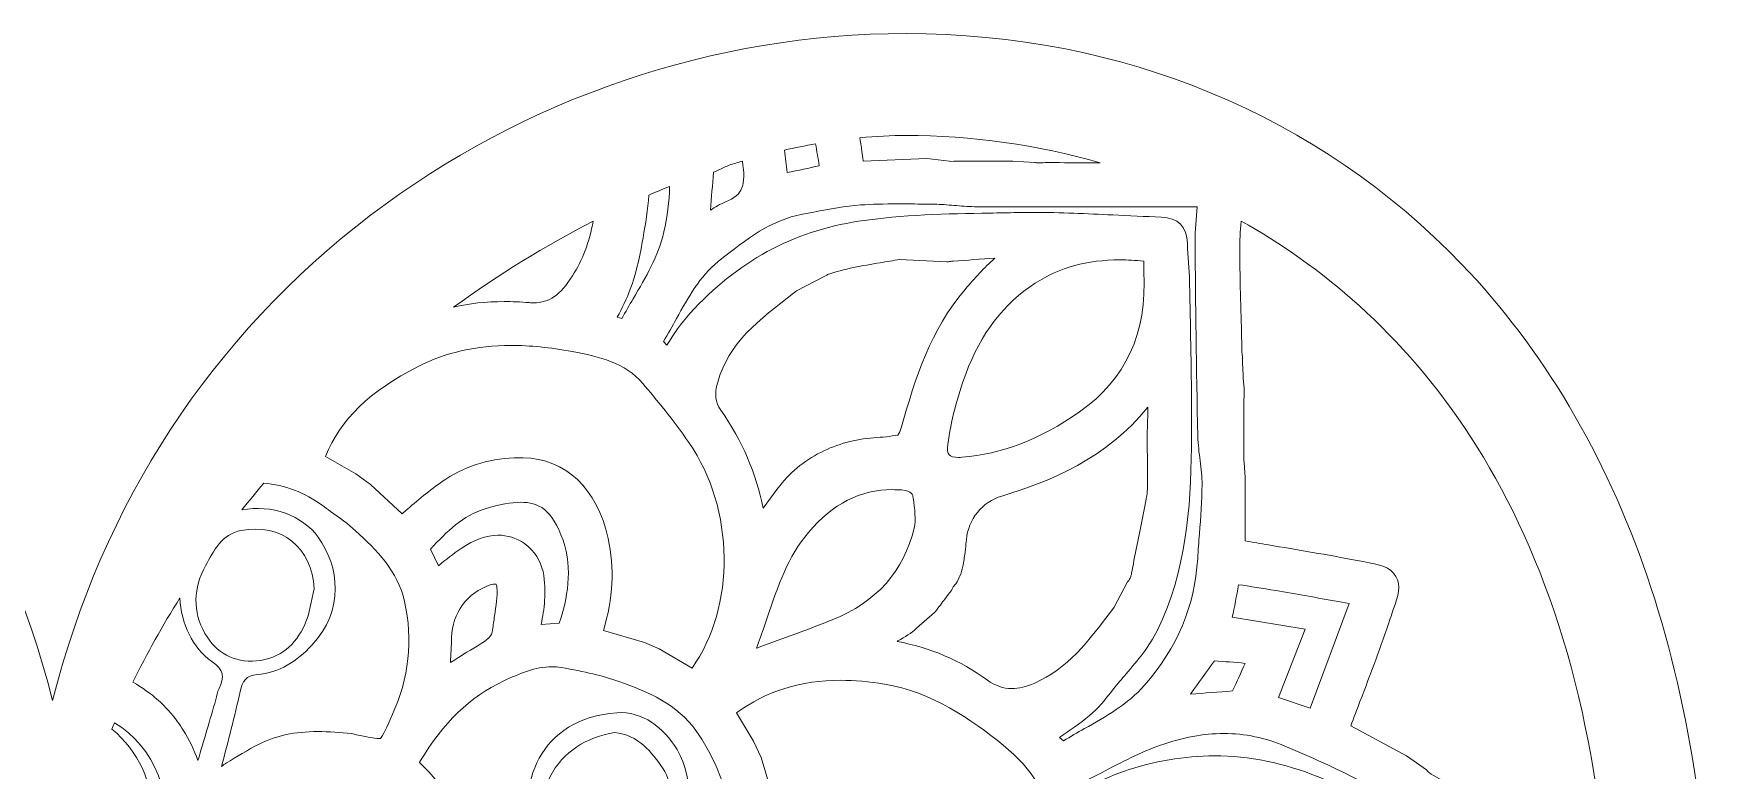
# Model space of a CAD drawing. Extents: x 12 to 8996, y -931 to -69.
# Drawn here: x 3926.4 to 4420.4, y -285.6 to -68.6 of the extents above; entities that cross this region are included whole.
import ezdxf

# ---------------------------------------------------------------- set-up
doc = ezdxf.new("R2010")
doc.units = 0
doc.header["$MEASUREMENT"] = 0
doc.layers.add('Layer 1', color=7, linetype='Continuous')

msp = doc.modelspace()

# ---------------------------------------------------------------- linework, layer by layer
at = {"layer": 'Layer 1', "lineweight": 0}
for points, knots in [([(4347.1, -136.52), (4305.12, -92.73), (4246.98, -68.61), (4183.41, -68.61), (4127.01, -68.61), (4070.99, -87.62), (4025.65, -122.14), (3978.88, -157.75), (3946.64, -207.02), (3932, -265.08), (3917.36, -207.03), (3885.12, -157.77), (3838.34, -122.15), (3793.01, -87.64), (3736.98, -68.62), (3680.59, -68.61), (3680.59, -68.61), (3680.54, -68.61), (3680.54, -68.61), (3616.99, -68.61), (3558.87, -92.72), (3516.89, -136.51), (3468.95, -186.52), (3443.61, -260.36), (3443.61, -350.03), (3443.61, -422.61), (3469.29, -498.34), (3519.94, -575.11), (3560.37, -636.41), (3616.73, -698.52), (3687.45, -759.71), (3807.78, -863.84), (3929.71, -930.15), (3930.92, -930.81), (3930.92, -930.81), (3932, -931.39), (3932, -931.39), (3932, -931.39), (3933.07, -930.81), (3933.07, -930.81), (3934.29, -930.15), (4056.22, -863.84), (4176.55, -759.71), (4247.27, -698.52), (4303.63, -636.41), (4344.06, -575.11), (4394.71, -498.34), (4420.39, -422.61), (4420.39, -350.03), (4420.39, -260.37), (4395.05, -186.54), (4347.1, -136.52)], [0, 0, 0, 0, 1, 1, 1, 2, 2, 2, 3, 3, 3, 4, 4, 4, 5, 5, 5, 6, 6, 6, 7, 7, 7, 8, 8, 8, 9, 9, 9, 10, 10, 10, 11, 11, 11, 12, 12, 12, 13, 13, 13, 14, 14, 14, 15, 15, 15, 16, 16, 16, 17, 17, 17, 17]), ([(4183.41, -98.64), (4202.77, -98.64), (4222.17, -101.38), (4240.59, -106.64), (4239.19, -106.66), (4237.79, -106.67), (4236.39, -106.67), (4234.79, -106.67), (4228.32, -106.63), (4226.69, -106.63), (4225.18, -106.63), (4223.66, -106.64), (4222.08, -106.67), (4221.92, -106.67), (4221.77, -106.66), (4221.63, -106.63), (4221.63, -106.63), (4221.39, -106.59), (4221.39, -106.59), (4221.39, -106.59), (4214.91, -106.21), (4214.91, -106.21), (4214.91, -106.21), (4203.96, -106.18), (4203.96, -106.18), (4201.47, -106.18), (4199.07, -106.2), (4196.58, -106.26), (4196.58, -106.26), (4196.23, -106.16), (4196.23, -106.16), (4196.23, -106.16), (4189.55, -105.37), (4189.55, -105.37), (4189.55, -105.37), (4170.81, -106.21), (4170.81, -106.21), (4170.81, -106.21), (4170.08, -101.06), (4169.83, -99.31), (4174.51, -98.86), (4179.06, -98.64), (4183.41, -98.64)], [0, 0, 0, 0, 1, 1, 1, 2, 2, 2, 3, 3, 3, 4, 4, 4, 5, 5, 5, 6, 6, 6, 7, 7, 7, 8, 8, 8, 9, 9, 9, 10, 10, 10, 11, 11, 11, 12, 12, 12, 13, 13, 13, 14, 14, 14, 14]), ([(4156.78, -101.09), (4157.14, -103.24), (4157.5, -105.38), (4157.85, -107.53), (4154.77, -108.27), (4151.65, -108.89), (4148.4, -109.53), (4148.18, -107.37), (4147.94, -105.17), (4147.57, -102.96), (4150.66, -102.25), (4153.74, -101.63), (4156.78, -101.09)], [0, 0, 0, 0, 1, 1, 1, 2, 2, 2, 3, 3, 3, 4, 4, 4, 4]), ([(4126.7, -109.47), (4128.23, -108.76), (4129.76, -108.06), (4131.31, -107.37), (4132.61, -106.96), (4133.91, -106.56), (4135.21, -106.18), (4136.25, -113.37), (4135.53, -116.07), (4130.21, -118.2), (4128.62, -118.84), (4127.16, -119.7), (4125.81, -120.66), (4126.1, -116.91), (4126.39, -113.19), (4126.7, -109.47)], [0, 0, 0, 0, 1, 1, 1, 2, 2, 2, 3, 3, 3, 4, 4, 4, 5, 5, 5, 5]), ([(4102.17, -143.92), (4103.65, -139.91), (4104.81, -135.36), (4105.73, -130.03), (4105.73, -130.03), (4105.95, -128.76), (4105.95, -128.76), (4106.66, -124.67), (4107.39, -120.47), (4107.63, -116.19), (4109.67, -115.31), (4111.71, -114.46), (4113.75, -113.65), (4113.67, -118.04), (4113.11, -122.51), (4112.08, -127.02), (4110.45, -134.16), (4106.85, -140.27), (4103.04, -146.73), (4101.92, -148.63), (4100.78, -150.57), (4099.68, -152.56), (4099.68, -152.56), (4098.35, -152.17), (4098.35, -152.17), (4099.78, -149.43), (4101.11, -146.8), (4102.17, -143.92)], [0, 0, 0, 0, 1, 1, 1, 2, 2, 2, 3, 3, 3, 4, 4, 4, 5, 5, 5, 6, 6, 6, 7, 7, 7, 8, 8, 8, 9, 9, 9, 9]), ([(4128.09, -135.76), (4136.6, -128.89), (4143.83, -123.5), (4152.96, -121.81), (4152.96, -121.81), (4156.23, -121.19), (4156.23, -121.19), (4160.99, -120.28), (4165.49, -119.42), (4170.03, -119.1), (4173.25, -118.88), (4176.78, -118.77), (4181.13, -118.77), (4183.68, -118.77), (4186.24, -118.81), (4188.8, -118.84), (4188.8, -118.84), (4191.74, -118.88), (4191.74, -118.88), (4193.64, -118.9), (4195.57, -119.06), (4197.61, -119.24), (4199.53, -119.4), (4201.52, -119.57), (4203.55, -119.62), (4205.82, -119.67), (4208.09, -119.68), (4210.35, -119.68), (4212.12, -119.68), (4219.07, -119.64), (4220.78, -119.64), (4220.78, -119.64), (4269.21, -119.64), (4269.21, -119.64), (4268.88, -123.01), (4268.55, -126.48), (4268.57, -130.05), (4268.68, -148.12), (4268.94, -166.83), (4269.38, -187.23), (4269.44, -189.71), (4269.75, -192.09), (4270.05, -194.4), (4270.37, -196.86), (4270.67, -199.19), (4270.64, -201.42), (4270.58, -206.21), (4270.21, -211.15), (4269.85, -215.93), (4269.67, -218.35), (4269.49, -220.78), (4269.34, -223.21), (4268.5, -237.21), (4263.37, -249.42), (4253.66, -260.54), (4248.78, -266.13), (4242.29, -269.78), (4236.01, -273.32), (4233.95, -274.48), (4231.85, -275.66), (4229.78, -276.92), (4229.78, -276.92), (4228.61, -275.89), (4228.61, -275.89), (4231.68, -273.79), (4234.6, -271.79), (4237.4, -269.51), (4240.03, -267.37), (4242.05, -264.81), (4244, -262.33), (4244, -262.33), (4244.57, -261.6), (4244.57, -261.6), (4245.75, -260.11), (4247, -258.65), (4248.24, -257.19), (4251.62, -253.23), (4255.11, -249.14), (4257.5, -244.28), (4265.9, -227.14), (4267.28, -208.32), (4267.51, -190.53), (4267.67, -178.14), (4267.42, -165.57), (4267.17, -153.42), (4267.09, -149.4), (4267.01, -145.37), (4266.94, -141.35), (4266.91, -139.42), (4266.75, -137.53), (4266.61, -135.71), (4266.45, -133.85), (4266.31, -132.09), (4266.3, -130.36), (4266.25, -125.62), (4263.45, -122.81), (4258.6, -122.67), (4253.84, -122.52), (4249.08, -122.28), (4244.31, -122.05), (4236.75, -121.67), (4228.93, -121.28), (4221.19, -121.28), (4219.53, -121.28), (4217.87, -121.3), (4216.22, -121.33), (4213.51, -121.4), (4210.8, -121.45), (4208.09, -121.49), (4195.48, -121.71), (4182.44, -121.94), (4169.45, -123.9), (4149.98, -126.84), (4133.72, -135.72), (4119.76, -151.05), (4117.13, -153.94), (4114.99, -157.19), (4112.93, -160.35), (4112.93, -160.35), (4111.96, -159.28), (4111.96, -159.28), (4113.32, -157.06), (4114.57, -154.79), (4115.8, -152.57), (4119.3, -146.2), (4122.6, -140.19), (4128.09, -135.76)], [0, 0, 0, 0, 1, 1, 1, 2, 2, 2, 3, 3, 3, 4, 4, 4, 5, 5, 5, 6, 6, 6, 7, 7, 7, 8, 8, 8, 9, 9, 9, 10, 10, 10, 11, 11, 11, 12, 12, 12, 13, 13, 13, 14, 14, 14, 15, 15, 15, 16, 16, 16, 17, 17, 17, 18, 18, 18, 19, 19, 19, 20, 20, 20, 21, 21, 21, 22, 22, 22, 23, 23, 23, 24, 24, 24, 25, 25, 25, 26, 26, 26, 27, 27, 27, 28, 28, 28, 29, 29, 29, 30, 30, 30, 31, 31, 31, 32, 32, 32, 33, 33, 33, 34, 34, 34, 35, 35, 35, 36, 36, 36, 37, 37, 37, 38, 38, 38, 39, 39, 39, 40, 40, 40, 41, 41, 41, 42, 42, 42, 42]), ([(4091.29, -123.87), (4090.1, -130.03), (4088.08, -135.33), (4085.16, -139.96), (4081.57, -145.68), (4078.34, -147.9), (4073.65, -147.9), (4073.26, -147.9), (4072.85, -147.89), (4072.44, -147.86), (4069.8, -147.65), (4067.38, -147.55), (4065.03, -147.55), (4059.61, -147.55), (4054.69, -148.1), (4050.12, -149.21), (4063.37, -139.56), (4077.15, -131.08), (4091.29, -123.87)], [0, 0, 0, 0, 1, 1, 1, 2, 2, 2, 3, 3, 3, 4, 4, 4, 5, 5, 5, 6, 6, 6, 6]), ([(4282.14, -123.86), (4327.9, -149.4), (4380.91, -203.44), (4389.73, -317.4), (4384.47, -314.5), (4379.35, -311.24), (4374.35, -308.06), (4369.15, -304.75), (4363.78, -301.33), (4358.22, -298.28), (4358.21, -298.27), (4357.73, -297.41), (4357.73, -297.41), (4357.73, -297.41), (4355.36, -296.17), (4355.36, -296.17), (4354.54, -295.75), (4353.72, -295.32), (4352.92, -294.88), (4352.92, -294.88), (4348.29, -292.33), (4348.29, -292.33), (4348.29, -292.33), (4348.28, -292.36), (4348.28, -292.36), (4348.28, -292.36), (4338.77, -287.11), (4338.77, -287.11), (4337.69, -286.51), (4337.27, -286.11), (4337.11, -285.93), (4337.11, -285.93), (4336.73, -285.48), (4336.73, -285.48), (4336.73, -285.48), (4330.82, -281.31), (4330.82, -281.31), (4330.82, -281.31), (4314.43, -272.48), (4314.43, -272.48), (4315.34, -270.08), (4316.25, -267.71), (4317.15, -265.34), (4320.34, -257), (4323.34, -249.12), (4326.07, -240.91), (4326.4, -239.93), (4326.7, -239.06), (4326.97, -238.27), (4328.42, -234.08), (4329.38, -231.3), (4327.73, -228.47), (4326.05, -225.6), (4323.06, -225.04), (4318.11, -224.13), (4318.11, -224.13), (4316.32, -223.79), (4316.32, -223.79), (4307.52, -222.13), (4298.7, -220.64), (4290.17, -219.19), (4287.87, -218.8), (4285.58, -218.41), (4283.32, -218.03), (4283.32, -218.03), (4283.32, -199.32), (4283.32, -199.32), (4283.32, -199.32), (4282.99, -194.93), (4282.99, -194.93), (4282.99, -194.93), (4282.92, -194.22), (4282.92, -194.22), (4282.92, -194.22), (4282.92, -179.2), (4282.92, -179.2), (4282.92, -179.2), (4283.01, -172.85), (4283.01, -172.85), (4282.92, -172.18), (4282.84, -171.51), (4282.79, -170.85), (4282.76, -170.27), (4282.74, -169.69), (4282.72, -169.11), (4282.69, -168.37), (4282.66, -167.64), (4282.61, -166.9), (4282.54, -165.98), (4282.48, -165), (4282.51, -164.13), (4282.51, -164.13), (4282.52, -163.68), (4282.52, -163.68), (4282.52, -163.68), (4282.45, -163.24), (4282.45, -163.24), (4282.41, -163.02), (4282.38, -162.79), (4282.38, -162.56), (4282.31, -158.51), (4282.2, -154.45), (4282.08, -150.4), (4281.91, -144.52), (4281.74, -138.45), (4281.74, -132.5), (4281.74, -129.76), (4281.87, -126.93), (4282.14, -123.86)], [0, 0, 0, 0, 1, 1, 1, 2, 2, 2, 3, 3, 3, 4, 4, 4, 5, 5, 5, 6, 6, 6, 7, 7, 7, 8, 8, 8, 9, 9, 9, 10, 10, 10, 11, 11, 11, 12, 12, 12, 13, 13, 13, 14, 14, 14, 15, 15, 15, 16, 16, 16, 17, 17, 17, 18, 18, 18, 19, 19, 19, 20, 20, 20, 21, 21, 21, 22, 22, 22, 23, 23, 23, 24, 24, 24, 25, 25, 25, 26, 26, 26, 27, 27, 27, 28, 28, 28, 29, 29, 29, 30, 30, 30, 31, 31, 31, 32, 32, 32, 33, 33, 33, 34, 34, 34, 35, 35, 35, 36, 36, 36, 36]), ([(4200.84, -143.95), (4190.65, -155.85), (4186.11, -170.05), (4182, -184.76), (4181.78, -185.53), (4181.34, -186.38), (4181.01, -186.85), (4178.83, -187.27), (4176.54, -187.48), (4173.83, -187.66), (4168.47, -188.03), (4163.24, -189.47), (4158.28, -191.95), (4153.34, -194.42), (4148.98, -198.07), (4145.69, -202.51), (4145.69, -202.51), (4141.32, -208.4), (4141.32, -208.4), (4139.28, -198.15), (4135.15, -188.61), (4128.87, -179.54), (4127.19, -177.13), (4126.94, -174.9), (4127.94, -171.31), (4131.15, -159.7), (4140.01, -152.94), (4150.26, -145.12), (4150.26, -145.12), (4151.17, -144.42), (4151.17, -144.42), (4151.17, -144.42), (4159.71, -139.98), (4159.71, -139.98), (4159.71, -139.98), (4160.1, -139.77), (4160.1, -139.77), (4160.1, -139.77), (4160.31, -139.62), (4160.31, -139.62), (4165.17, -137.86), (4170.55, -136.98), (4175.75, -136.12), (4177.72, -135.8), (4179.65, -135.48), (4181.54, -135.12), (4181.54, -135.12), (4195.42, -135.87), (4195.42, -135.87), (4195.42, -135.87), (4195.89, -135.8), (4195.89, -135.8), (4196.35, -135.73), (4196.83, -135.67), (4197.32, -135.63), (4201.39, -135.34), (4205.47, -135.06), (4209.55, -134.8), (4206.44, -137.56), (4203.63, -140.7), (4200.84, -143.95)], [0, 0, 0, 0, 1, 1, 1, 2, 2, 2, 3, 3, 3, 4, 4, 4, 5, 5, 5, 6, 6, 6, 7, 7, 7, 8, 8, 8, 9, 9, 9, 10, 10, 10, 11, 11, 11, 12, 12, 12, 13, 13, 13, 14, 14, 14, 15, 15, 15, 16, 16, 16, 17, 17, 17, 18, 18, 18, 19, 19, 19, 20, 20, 20, 20]), ([(4234.51, -180.02), (4222.9, -188.14), (4211.57, -192.51), (4199.87, -193.4), (4199.54, -193.42), (4199.22, -193.44), (4198.91, -193.44), (4197.54, -193.44), (4196.48, -193.17), (4196.09, -192.72), (4195.67, -192.24), (4195.54, -191.08), (4195.74, -189.61), (4196.67, -182.75), (4198.44, -175.78), (4201, -168.88), (4205.38, -157.07), (4212.26, -148.07), (4221.46, -142.13), (4228.62, -137.52), (4236.78, -135.27), (4246.43, -135.27), (4248.67, -135.27), (4251.02, -135.4), (4253.44, -135.65), (4253.44, -136.65), (4253.45, -137.67), (4253.5, -138.71), (4254.41, -156.94), (4248.2, -170.45), (4234.51, -180.02)], [0, 0, 0, 0, 1, 1, 1, 2, 2, 2, 3, 3, 3, 4, 4, 4, 5, 5, 5, 6, 6, 6, 7, 7, 7, 8, 8, 8, 9, 9, 9, 10, 10, 10, 10]), ([(4039.73, -166.65), (4047.91, -162.49), (4056.85, -160.46), (4067.04, -160.46), (4072.59, -160.46), (4078.5, -161.06), (4085.1, -162.28), (4093.12, -163.76), (4100.73, -165.59), (4105.86, -171.67), (4109.81, -176.34), (4114.92, -182.54), (4119.45, -189.07), (4133.04, -208.63), (4133.21, -237.55), (4120.37, -255.5), (4120.37, -255.5), (4110.73, -249.78), (4110.73, -249.78), (4110.73, -249.78), (4106.34, -248), (4106.34, -248), (4106.34, -248), (4094.27, -244.37), (4094.27, -244.37), (4097.12, -235.05), (4097.59, -225.97), (4095.66, -217.32), (4092.36, -202.52), (4083.23, -193.85), (4070.61, -193.53), (4070.23, -193.52), (4069.86, -193.52), (4069.49, -193.52), (4061.57, -193.52), (4054.29, -195.66), (4047.83, -199.88), (4043.77, -202.53), (4040.09, -205.66), (4036.53, -208.69), (4036, -209.14), (4035.47, -209.59), (4034.94, -210.04), (4034.94, -210.04), (4025.65, -201.42), (4025.65, -201.42), (4025.65, -201.42), (4021.33, -198.25), (4021.33, -198.25), (4021.33, -198.25), (4012.36, -193.17), (4012.36, -193.17), (4016.8, -182.22), (4025.39, -173.93), (4039.73, -166.65)], [0, 0, 0, 0, 1, 1, 1, 2, 2, 2, 3, 3, 3, 4, 4, 4, 5, 5, 5, 6, 6, 6, 7, 7, 7, 8, 8, 8, 9, 9, 9, 10, 10, 10, 11, 11, 11, 12, 12, 12, 13, 13, 13, 14, 14, 14, 15, 15, 15, 16, 16, 16, 17, 17, 17, 18, 18, 18, 18]), ([(4254.45, -186.22), (4254.49, -186.84), (4254.48, -188.1), (4254.42, -188.92), (4254.42, -188.92), (4254.41, -189.16), (4254.41, -189.16), (4254.41, -189.16), (4254.42, -189.41), (4254.42, -189.41), (4254.45, -190.07), (4254.46, -190.73), (4254.48, -191.39), (4254.5, -192.1), (4254.51, -192.81), (4254.54, -193.51), (4254.61, -195.07), (4254.58, -196.67), (4254.55, -198.18), (4254.54, -198.83), (4254.54, -199.5), (4254.54, -200.17), (4254.55, -202), (4254.55, -203.74), (4254.21, -205.18), (4254.21, -205.18), (4254.13, -205.51), (4254.13, -205.51), (4254.13, -205.51), (4254.11, -205.72), (4254.11, -205.72), (4254.11, -205.72), (4252.87, -212.31), (4252.87, -212.31), (4251.77, -217.56), (4250.74, -222.52), (4249.88, -227.58), (4249.84, -227.84), (4249.75, -228.06), (4249.67, -228.29), (4249.67, -228.29), (4249.6, -228.52), (4249.6, -228.52), (4249.37, -229.22), (4249.15, -229.54), (4249.04, -229.67), (4249.04, -229.67), (4248.7, -230.06), (4248.7, -230.06), (4248.7, -230.06), (4244.74, -237.51), (4244.74, -237.51), (4237.04, -247.97), (4230.81, -255.69), (4221.32, -259.9), (4218.84, -261), (4216.63, -261.53), (4214.58, -261.53), (4212.07, -261.53), (4209.72, -260.71), (4207.37, -259.02), (4199.4, -253.25), (4190.46, -249.42), (4180.77, -247.63), (4180.77, -247.63), (4181.04, -247.49), (4181.04, -247.49), (4183.15, -246.36), (4184.93, -245.15), (4186.5, -243.77), (4186.5, -243.77), (4191.83, -239.1), (4191.83, -239.1), (4191.83, -239.1), (4192.07, -238.79), (4192.07, -238.79), (4193.11, -237.5), (4194, -236.29), (4194.83, -235.16), (4194.83, -235.16), (4195.82, -233.84), (4195.82, -233.84), (4195.82, -233.84), (4196.78, -232.64), (4196.78, -232.64), (4196.78, -232.64), (4197, -232.17), (4197, -232.17), (4197.13, -231.9), (4197.29, -231.65), (4197.45, -231.43), (4197.6, -231.21), (4197.77, -231.01), (4198.04, -230.68), (4198.04, -230.68), (4198.5, -230.12), (4198.5, -230.12), (4198.5, -230.12), (4198.96, -228.96), (4198.96, -228.96), (4199.02, -228.82), (4199.09, -228.69), (4199.17, -228.56), (4199.17, -228.56), (4199.59, -227.79), (4199.59, -227.79), (4199.59, -227.79), (4199.76, -227.05), (4199.76, -227.05), (4199.82, -226.81), (4200.14, -225.69), (4200.14, -225.69), (4200.38, -224.85), (4200.45, -224.1), (4200.51, -223.5), (4200.52, -223.31), (4200.54, -223.12), (4200.58, -222.9), (4200.6, -222.72), (4200.64, -222.55), (4200.68, -222.37), (4200.68, -222.37), (4200.75, -222.09), (4200.75, -222.09), (4200.75, -222.09), (4200.92, -220.45), (4200.92, -220.45), (4201.04, -219.36), (4201.13, -218.52), (4201.2, -217.71), (4201.76, -211.61), (4205.85, -206.56), (4211.62, -204.82), (4225.81, -200.57), (4242.55, -193.78), (4254.62, -178.6), (4254.62, -179.89), (4254.61, -181.18), (4254.6, -182.47), (4254.59, -183.51), (4254.53, -184.56), (4254.46, -185.61), (4254.46, -185.61), (4254.43, -185.91), (4254.43, -185.91), (4254.43, -185.91), (4254.45, -186.22), (4254.45, -186.22)], [0, 0, 0, 0, 1, 1, 1, 2, 2, 2, 3, 3, 3, 4, 4, 4, 5, 5, 5, 6, 6, 6, 7, 7, 7, 8, 8, 8, 9, 9, 9, 10, 10, 10, 11, 11, 11, 12, 12, 12, 13, 13, 13, 14, 14, 14, 15, 15, 15, 16, 16, 16, 17, 17, 17, 18, 18, 18, 19, 19, 19, 20, 20, 20, 21, 21, 21, 22, 22, 22, 23, 23, 23, 24, 24, 24, 25, 25, 25, 26, 26, 26, 27, 27, 27, 28, 28, 28, 29, 29, 29, 30, 30, 30, 31, 31, 31, 32, 32, 32, 33, 33, 33, 34, 34, 34, 35, 35, 35, 36, 36, 36, 37, 37, 37, 38, 38, 38, 39, 39, 39, 40, 40, 40, 41, 41, 41, 42, 42, 42, 43, 43, 43, 44, 44, 44, 45, 45, 45, 46, 46, 46, 47, 47, 47, 48, 48, 48, 49, 49, 49, 49]), ([(4011.48, -207.6), (4012.27, -208.19), (4013.08, -208.76), (4013.89, -209.34), (4016.53, -211.24), (4019.02, -213.02), (4021.24, -215.04), (4027.46, -220.69), (4033.7, -226.94), (4035.67, -235.83), (4038.22, -247.33), (4037.01, -258.36), (4031.97, -269.53), (4030.6, -272.57), (4029.18, -275.72), (4028.57, -276.19), (4028.57, -276.19), (4028.43, -276.23), (4028.07, -276.23), (4026.78, -276.23), (4024.55, -275.77), (4021.48, -275.13), (4021.18, -275.03), (4020.65, -274.85), (4019.99, -274.78), (4016.83, -274.47), (4013.45, -274.19), (4010.1, -274.19), (4003.32, -274.19), (3997.85, -275.36), (3992.88, -277.87), (3989.47, -279.6), (3986.13, -281.64), (3983.19, -283.44), (3982.7, -283.74), (3982.26, -284.11), (3981.79, -284.44), (3983.73, -276.97), (3985.65, -269.72), (3987.24, -262.41), (3987.92, -259.29), (3989.09, -257.66), (3992.25, -257.39), (3998.85, -256.83), (4003.91, -253.5), (4008.38, -248.75), (4018.13, -238.38), (4016.41, -225.57), (4010.25, -216.94), (4005.73, -210.6), (3996.45, -207.17), (3987.78, -208.93), (3989.88, -206.28), (3992.01, -203.65), (3994.21, -201.05), (4000.45, -201.58), (4006.25, -203.78), (4011.48, -207.6)], [0, 0, 0, 0, 1, 1, 1, 2, 2, 2, 3, 3, 3, 4, 4, 4, 5, 5, 5, 6, 6, 6, 7, 7, 7, 8, 8, 8, 9, 9, 9, 10, 10, 10, 11, 11, 11, 12, 12, 12, 13, 13, 13, 14, 14, 14, 15, 15, 15, 16, 16, 16, 17, 17, 17, 18, 18, 18, 19, 19, 19, 19]), ([(4071, -218.83), (4068.61, -217.19), (4065.99, -216.35), (4063.21, -216.35), (4059.74, -216.35), (4056.18, -217.63), (4052.34, -220.26), (4050, -221.86), (4047.8, -223.6), (4045.68, -225.33), (4045.68, -225.33), (4043.31, -220.49), (4043.31, -220.49), (4048.14, -215.24), (4052.93, -210.52), (4059.42, -208.57), (4063.67, -207.29), (4067.1, -206.67), (4069.91, -206.67), (4075.06, -206.67), (4079.16, -208.57), (4082.39, -217.86), (4085.37, -226.42), (4083.61, -235.15), (4081.28, -242.27), (4081.28, -242.27), (4075.9, -242.63), (4075.9, -242.63), (4076.4, -240.36), (4076.83, -238.02), (4076.94, -235.59), (4077.15, -230.69), (4077.47, -223.29), (4071, -218.83)], [0, 0, 0, 0, 1, 1, 1, 2, 2, 2, 3, 3, 3, 4, 4, 4, 5, 5, 5, 6, 6, 6, 7, 7, 7, 8, 8, 8, 9, 9, 9, 10, 10, 10, 11, 11, 11, 11]), ([(4139.37, -249.62), (4140.15, -247.43), (4140.93, -245.25), (4141.68, -243.06), (4141.68, -243.06), (4142.5, -240.66), (4142.5, -240.66), (4145.67, -231.4), (4148.65, -222.65), (4154.68, -215.53), (4161.85, -207.06), (4169.96, -202.94), (4179.48, -202.94), (4180.33, -202.94), (4181.2, -202.97), (4182.08, -203.04), (4185.23, -203.28), (4185.41, -204.51), (4185.52, -205.32), (4186.01, -208.75), (4186.37, -211.79), (4185.79, -214.24), (4182.84, -226.93), (4174.72, -236.03), (4161.67, -241.28), (4154.59, -244.12), (4147.23, -246.78), (4140.11, -249.35), (4139.86, -249.44), (4139.61, -249.53), (4139.37, -249.62)], [0, 0, 0, 0, 1, 1, 1, 2, 2, 2, 3, 3, 3, 4, 4, 4, 5, 5, 5, 6, 6, 6, 7, 7, 7, 8, 8, 8, 9, 9, 9, 10, 10, 10, 10]), ([(3977.06, -225.35), (3979.46, -220.93), (3981.87, -216.07), (3987.57, -214.95), (3999.39, -212.63), (4008.46, -220.07), (4009.08, -232.11), (4008.19, -235.64), (4007.8, -239.39), (4006.32, -242.64), (4003.59, -248.62), (3998.98, -252.78), (3992.09, -253.38), (3985.38, -253.95), (3980.14, -250.99), (3976.88, -245.29), (3973.15, -238.78), (3973.53, -231.83), (3977.06, -225.35)], [0, 0, 0, 0, 1, 1, 1, 2, 2, 2, 3, 3, 3, 4, 4, 4, 5, 5, 5, 6, 6, 6, 6]), ([(4062.2, -240.11), (4061.98, -241.5), (4061.77, -242.89), (4061.62, -244.28), (4061.42, -246), (4060.45, -247.02), (4057.1, -248.99), (4054.4, -250.59), (4051.73, -252.27), (4049.21, -253.88), (4049.36, -251.48), (4049.49, -248.97), (4049.55, -246.44), (4049.69, -239.38), (4054.26, -233.18), (4060.91, -231.01), (4061.58, -230.79), (4062.05, -230.75), (4062.33, -230.75), (4062.49, -230.75), (4062.61, -230.77), (4062.66, -230.77), (4062.67, -230.77), (4062.68, -230.76), (4062.68, -230.76), (4062.71, -230.8), (4062.87, -231.08), (4062.91, -231.8), (4063.07, -234.38), (4062.64, -237.16), (4062.2, -240.11)], [0, 0, 0, 0, 1, 1, 1, 2, 2, 2, 3, 3, 3, 4, 4, 4, 5, 5, 5, 6, 6, 6, 7, 7, 7, 8, 8, 8, 9, 9, 9, 10, 10, 10, 10]), ([(4281.38, -230.93), (4284.73, -231.41), (4288.34, -231.98), (4292.38, -232.68), (4298.41, -233.71), (4304.43, -234.77), (4310.73, -235.87), (4310.73, -235.87), (4313.99, -236.44), (4313.99, -236.44), (4313.99, -236.44), (4302.47, -267.26), (4302.47, -267.26), (4302.47, -267.26), (4293.11, -264.13), (4293.11, -264.13), (4293.11, -264.13), (4301.01, -244.04), (4301.01, -244.04), (4301.01, -244.04), (4279.51, -240.53), (4279.51, -240.53), (4280.15, -237.44), (4280.81, -234.25), (4281.38, -230.93)], [0, 0, 0, 0, 1, 1, 1, 2, 2, 2, 3, 3, 3, 4, 4, 4, 5, 5, 5, 6, 6, 6, 7, 7, 7, 8, 8, 8, 8]), ([(3969.51, -234.81), (3969.88, -242.37), (3973.18, -249.56), (3978.91, -253.52), (3982.42, -255.95), (3982.72, -258.17), (3981.03, -261.52), (3980.53, -262.51), (3980.42, -263.69), (3980.1, -264.78), (3978.35, -270.73), (3976.6, -276.7), (3974.82, -282.71), (3973.67, -279.6), (3972.24, -276.6), (3970.49, -273.8), (3969.96, -272.95), (3969.4, -272.11), (3968.82, -271.29), (3965.46, -266.63), (3961.22, -262.86), (3955.68, -259.63), (3959.79, -251.21), (3964.42, -242.93), (3969.51, -234.81)], [0, 0, 0, 0, 1, 1, 1, 2, 2, 2, 3, 3, 3, 4, 4, 4, 5, 5, 5, 6, 6, 6, 7, 7, 7, 8, 8, 8, 8]), ([(4064.9, -259.28), (4069.45, -257.15), (4074.29, -255.08), (4079.08, -255.08), (4080.02, -255.08), (4080.96, -255.16), (4081.87, -255.31), (4088.73, -256.49), (4094.12, -257.79), (4098.84, -259.43), (4107.41, -262.41), (4116.09, -266.22), (4121.54, -273.91), (4126.25, -280.54), (4129.71, -288.59), (4132.44, -299.24), (4133.72, -304.24), (4134.1, -308.2), (4133.62, -311.34), (4131.94, -322.28), (4126.89, -331.67), (4118.63, -339.25), (4116.25, -341.43), (4113.51, -343.31), (4110.6, -345.29), (4108.94, -346.42), (4107.24, -347.58), (4105.58, -348.82), (4105.53, -348.78), (4105.48, -348.74), (4105.42, -348.7), (4099.95, -344.31), (4094, -339.75), (4087.54, -336.05), (4083.24, -333.59), (4078.01, -332.8), (4073.93, -332.39), (4071.99, -332.2), (4069.91, -332.11), (4067.37, -332.11), (4066.15, -332.11), (4064.92, -332.13), (4063.66, -332.15), (4062.86, -332.17), (4062.06, -332.27), (4061.26, -332.35), (4067.02, -326.26), (4072.59, -320.36), (4078.2, -314.5), (4079.55, -313.09), (4080.9, -312.91), (4082.99, -313.93), (4093.64, -319.12), (4106.62, -315.13), (4113.41, -307.49), (4120.06, -300.03), (4121.37, -288.44), (4115.95, -279.49), (4112.03, -273.01), (4105.77, -268.14), (4098.25, -268.64), (4075.46, -270.16), (4067.79, -290.45), (4074.58, -305.97), (4075.06, -307.05), (4074.91, -309.18), (4074.16, -309.92), (4068.38, -315.63), (4062.48, -321.19), (4056.79, -326.58), (4056.86, -325.07), (4056.87, -323.57), (4056.76, -322.06), (4056.35, -316.24), (4055.89, -311.01), (4054.51, -305.85), (4052.45, -298.15), (4047.73, -290.76), (4040.08, -283.27), (4040.12, -283.2), (4040.16, -283.12), (4040.22, -283.03), (4047.06, -271.49), (4054.9, -263.94), (4064.9, -259.28)], [0, 0, 0, 0, 1, 1, 1, 2, 2, 2, 3, 3, 3, 4, 4, 4, 5, 5, 5, 6, 6, 6, 7, 7, 7, 8, 8, 8, 9, 9, 9, 10, 10, 10, 11, 11, 11, 12, 12, 12, 13, 13, 13, 14, 14, 14, 15, 15, 15, 16, 16, 16, 17, 17, 17, 18, 18, 18, 19, 19, 19, 20, 20, 20, 21, 21, 21, 22, 22, 22, 23, 23, 23, 24, 24, 24, 25, 25, 25, 26, 26, 26, 27, 27, 27, 28, 28, 28, 28]), ([(4283.29, -254.09), (4282.06, -256.89), (4280.86, -259.59), (4279.63, -262.22), (4275.5, -262.55), (4271.37, -262.86), (4267.2, -263.16), (4269.54, -259.89), (4271.92, -256.59), (4274.3, -253.35), (4277.23, -253.56), (4280.16, -253.81), (4283.29, -254.09)], [0, 0, 0, 0, 1, 1, 1, 2, 2, 2, 3, 3, 3, 4, 4, 4, 4]), ([(4195.86, -376.61), (4195.86, -376.61), (4191.03, -368.06), (4191.03, -368.06), (4191.03, -368.06), (4187.5, -363.22), (4187.5, -363.22), (4187.5, -363.22), (4178.66, -353.69), (4178.66, -353.69), (4180.96, -351.65), (4183.3, -349.53), (4185.28, -346.95), (4188.54, -342.7), (4191.06, -338.18), (4192.56, -333.86), (4199.17, -314.86), (4194.25, -301.84), (4177.94, -295.16), (4172.84, -293.07), (4167.35, -292.01), (4161.63, -292.01), (4157.27, -292.01), (4152.67, -292.63), (4147.94, -293.85), (4146.82, -294.14), (4145.71, -294.43), (4144.6, -294.73), (4144.6, -294.73), (4140.74, -281.83), (4140.74, -281.83), (4140.74, -281.83), (4138.46, -277.01), (4138.46, -277.01), (4138.46, -277.01), (4133.5, -268.67), (4133.5, -268.67), (4142.31, -262.23), (4152.39, -259.09), (4164.18, -259.09), (4168.21, -259.09), (4172.54, -259.47), (4177.07, -260.2), (4191.07, -262.49), (4202.59, -270.57), (4212.01, -278.17), (4220.96, -285.4), (4225.55, -293.28), (4226.45, -302.95), (4227.1, -309.93), (4227.77, -317.14), (4228.17, -324.4), (4229.17, -342.52), (4215.46, -368.14), (4195.86, -376.61)], [0, 0, 0, 0, 1, 1, 1, 2, 2, 2, 3, 3, 3, 4, 4, 4, 5, 5, 5, 6, 6, 6, 7, 7, 7, 8, 8, 8, 9, 9, 9, 10, 10, 10, 11, 11, 11, 12, 12, 12, 13, 13, 13, 14, 14, 14, 15, 15, 15, 16, 16, 16, 17, 17, 17, 18, 18, 18, 18]), ([(3950.22, -271.6), (3961.99, -278.58), (3967.98, -293.36), (3964.47, -307.71), (3963.75, -307.74), (3962.96, -307.75), (3962.07, -307.75), (3961.89, -307.75), (3961.71, -307.75), (3961.53, -307.75), (3961.54, -305.1), (3961.54, -302.62), (3961.52, -300.14), (3961.47, -288.99), (3957.4, -280.02), (3949.44, -273.44), (3949.7, -272.82), (3949.96, -272.21), (3950.22, -271.6)], [0, 0, 0, 0, 1, 1, 1, 2, 2, 2, 3, 3, 3, 4, 4, 4, 5, 5, 5, 6, 6, 6, 6]), ([(4078.48, -287.66), (4082.4, -279.84), (4089.34, -276.01), (4097.55, -274.43), (4104.63, -275.22), (4108.44, -280.21), (4111.88, -285.12), (4113.39, -287.26), (4114.12, -290.93), (4113.46, -293.44), (4111.67, -300.14), (4108.27, -306.07), (4101.72, -309.5), (4093.31, -313.9), (4085.26, -312.61), (4079.73, -305.59), (4075.24, -299.9), (4075.45, -293.69), (4078.48, -287.66)], [0, 0, 0, 0, 1, 1, 1, 2, 2, 2, 3, 3, 3, 4, 4, 4, 5, 5, 5, 6, 6, 6, 6]), ([(4390.74, -336.26), (4390.74, -336.26), (4389.8, -337.9), (4389.8, -337.9), (4386.06, -344.43), (4382.24, -351.1), (4378.5, -357.81), (4374.53, -364.93), (4370.6, -372.06), (4366.67, -379.19), (4360.83, -389.78), (4354.79, -400.73), (4348.74, -411.43), (4343.65, -420.43), (4337.16, -430.61), (4327.65, -437.81), (4316.6, -446.18), (4304.04, -450.24), (4289.26, -450.24), (4286.13, -450.24), (4282.86, -450.05), (4279.5, -449.68), (4279.5, -449.68), (4279.21, -448.51), (4279.21, -448.51), (4286.71, -448.22), (4293.49, -446.4), (4300.34, -444.39), (4311.92, -440.99), (4320.72, -436.21), (4328.02, -429.35), (4339.19, -418.84), (4348.64, -406.58), (4356.11, -392.92), (4366.51, -373.9), (4376.89, -355.33), (4384.78, -341.28), (4387.3, -336.77), (4386.25, -333.04), (4381.75, -330.49), (4378.36, -328.56), (4374.96, -326.39), (4371.68, -324.29), (4369.82, -323.1), (4367.96, -321.91), (4365.91, -320.64), (4346.59, -308.72), (4326.61, -296.38), (4304.89, -287.53), (4294.8, -283.41), (4284.5, -281.33), (4274.26, -281.33), (4265.45, -281.33), (4256.45, -282.87), (4247.49, -285.91), (4243.8, -287.17), (4240.29, -288.89), (4236.9, -290.56), (4236.89, -290.57), (4236.87, -290.58), (4236.85, -290.58), (4236.85, -290.58), (4236.29, -288.73), (4236.29, -288.73), (4237.86, -287.93), (4239.42, -287.12), (4240.98, -286.3), (4246.91, -283.21), (4252.52, -280.28), (4258.42, -278.18), (4264.79, -275.91), (4271.05, -274.76), (4277.04, -274.76), (4283.25, -274.76), (4289.3, -276), (4295.02, -278.46), (4295.02, -278.46), (4296.69, -279.18), (4296.69, -279.18), (4304, -282.31), (4311.55, -285.54), (4318.4, -289.47), (4328.26, -295.14), (4338.16, -301.19), (4347.73, -307.05), (4353.25, -310.43), (4358.77, -313.8), (4364.31, -317.13), (4371.84, -321.65), (4379.41, -326.07), (4386.75, -330.37), (4386.75, -330.37), (4390.61, -332.63), (4390.61, -332.63), (4390.66, -333.83), (4390.7, -335.04), (4390.74, -336.26)], [0, 0, 0, 0, 1, 1, 1, 2, 2, 2, 3, 3, 3, 4, 4, 4, 5, 5, 5, 6, 6, 6, 7, 7, 7, 8, 8, 8, 9, 9, 9, 10, 10, 10, 11, 11, 11, 12, 12, 12, 13, 13, 13, 14, 14, 14, 15, 15, 15, 16, 16, 16, 17, 17, 17, 18, 18, 18, 19, 19, 19, 20, 20, 20, 21, 21, 21, 22, 22, 22, 23, 23, 23, 24, 24, 24, 25, 25, 25, 26, 26, 26, 27, 27, 27, 28, 28, 28, 29, 29, 29, 30, 30, 30, 31, 31, 31, 32, 32, 32, 32])]:
    msp.add_open_spline(points, degree=3, knots=knots, dxfattribs=at)

doc.saveas('drawing.dxf')
